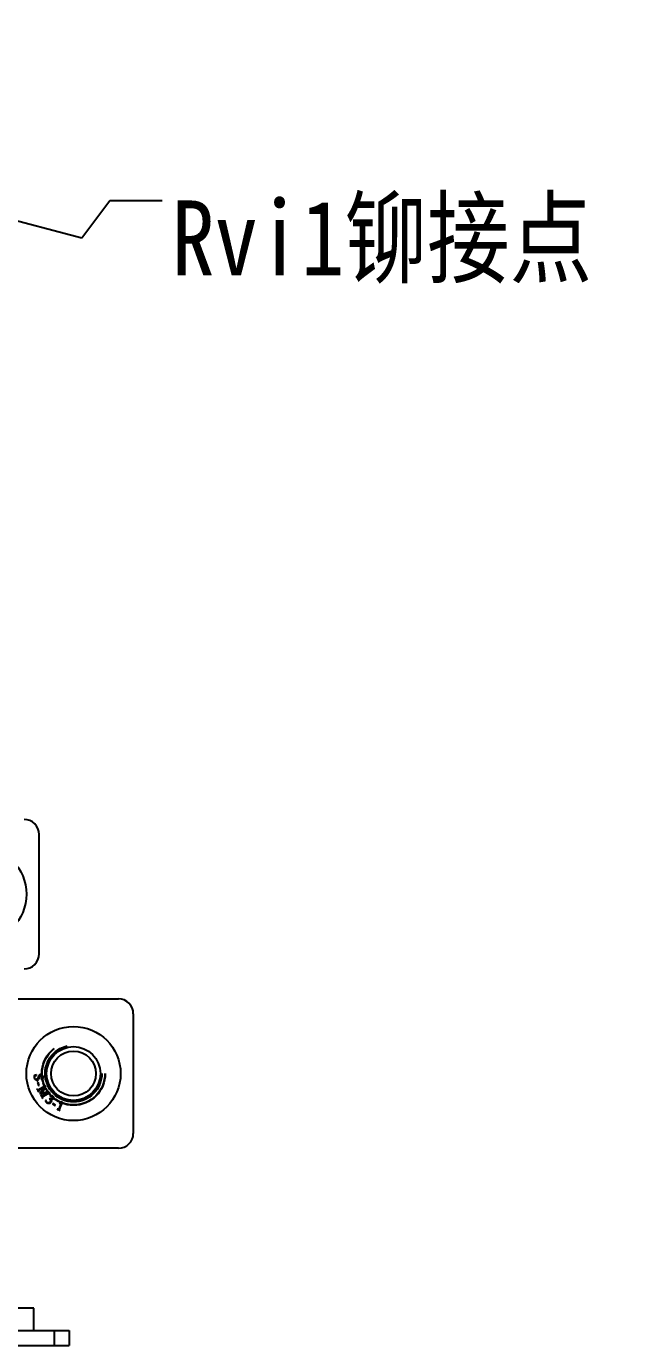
# Model space of a CAD drawing. Header units: millimetres. Extents: x 0 to 8948, y -1340 to 1100.
# Drawn here: x 4638.1 to 4678.2, y -865.5 to -777.3 of the extents above; entities that cross this region are included whole.
import ezdxf

# ---------------------------------------------------------------- set-up
doc = ezdxf.new("R2010")
doc.units = ezdxf.units.MM
doc.header["$LTSCALE"] = 85.25
doc.linetypes.add('HIDDEN', pattern=[0.2, 0.1, -0.1])
doc.layers.get('0').update_dxf_attribs({"linetype": 'CONTINUOUS'})
doc.layers.add('02___PRT_ALL_AXES', color=7, linetype='CONTINUOUS')
doc.layers.add('DEFAULT_2', color=8, linetype='HIDDEN')
doc.styles.get("Standard").update_dxf_attribs({"font": 'txt', "width": 0.85})
doc.dimstyles.get("Standard").update_dxf_attribs({"dimtxt": 2.5, "dimasz": 3.5, "dimexe": 1.5, "dimexo": 1, "dimtad": 1, "dimdsep": 46, "dimtxsty": 'Standard', "dimblk": '_FILLED', "dimblk1": '_FILLED', "dimblk2": '_FILLED', "dimcen": 0.09, "dimadec": 0, "dimazin": 0, "dimtol": 1, "dimtp": 0.01, "dimtm": 0.01, "dimtfac": 1, "dimtofl": 0, "dimtmove": 0, "dimatfit": 3, "dimldrblk": '_FILLED', "dimfxl": 0, "dimtolj": 1, "dimarcsym": 0})

# ---------------------------------------------------------------- blocks, each defined once
blk = doc.blocks.new('_FILLED')
at = {"color": 0, "linetype": 'ByBlock'}
blk.add_solid([(0, 0), (-1, 0.214), (-1, -0.214)], dxfattribs=at)

msp = doc.modelspace()

# ---------------------------------------------------------------- linework, layer by layer
at = {"color": 3, "linetype": 'Continuous'}
for p, q in [((4638.959, -839.329), (4638.959, -831.329)), ((4630.959, -865.529), (4640.959, -865.529))]:
    msp.add_line(p, q, dxfattribs=at)
at = {"color": 7, "linetype": 'Continuous'}
for p, q in [((4636.259, -842.329), (4644.259, -842.329)), ((4645.259, -843.329), (4645.259, -851.329)), ((4638.793, -847.421), (4638.658, -847.426)), ((4638.793, -847.421), (4638.795, -847.434)), ((4638.899, -847.914), (4638.862, -847.925)), ((4638.862, -847.925), (4638.925, -848.131)), ((4638.962, -848.12), (4638.899, -847.914)), ((4638.925, -848.131), (4638.962, -848.12)), ((4639.095, -847.7), (4639.094, -847.688)), ((4639.094, -847.7), (4639.198, -847.692)), ((4639.316, -848.084), (4639.303, -848.092)), ((4639.303, -848.092), (4639.338, -848.168)), ((4638.829, -848.36), (4638.817, -848.367)), ((4638.863, -848.398), (4638.829, -848.36)), ((4638.951, -848.561), (4638.915, -848.485)), ((4639.338, -848.168), (4638.926, -848.416)), ((4638.938, -848.569), (4638.951, -848.561)), ((4638.94, -848.438), (4639.342, -848.196)), ((4639.342, -848.196), (4639.002, -848.683)), ((4639.002, -848.683), (4639.538, -848.598)), ((4639.079, -848.774), (4639.066, -848.781)), ((4639.116, -848.815), (4639.079, -848.774)), ((4639.122, -848.636), (4639.404, -848.231)), ((4639.603, -848.561), (4639.122, -848.636)), ((4639.538, -848.598), (4639.175, -848.817)), ((4639.213, -848.997), (4639.186, -848.922)), ((4639.2, -849.004), (4639.213, -848.997)), ((4639.216, -848.874), (4639.57, -848.661)), ((4639.64, -848.673), (4639.679, -848.715)), ((4639.679, -848.715), (4639.691, -848.707)), ((4639.695, -848.843), (4639.701, -848.86)), ((4639.412, -849.129), (4639.395, -849.136)), ((4639.647, -849.019), (4639.643, -849.038)), ((4639.878, -849.329), (4639.858, -849.363)), ((4639.858, -849.363), (4640.04, -849.477)), ((4640.061, -849.443), (4639.878, -849.329)), ((4640.04, -849.477), (4640.061, -849.443)), ((4640.178, -849.71), (4640.172, -849.723)), ((4640.225, -849.721), (4640.178, -849.71)), ((4640.44, -849.285), (4640.268, -849.7)), ((4640.308, -849.288), (4640.313, -849.308)), ((4640.313, -849.308), (4640.44, -849.285)), ((4640.323, -849.723), (4640.523, -849.241)), ((4640.374, -849.792), (4640.338, -849.769)), ((4640.369, -849.805), (4640.374, -849.792)), ((4640.523, -849.241), (4640.495, -849.23)), ((4644.259, -852.329), (4636.259, -852.329)), ((4638.609, -863.029), (4632.309, -863.029)), ((4638.609, -864.529), (4638.609, -863.029)), ((4630.959, -864.529), (4640.959, -864.529)), ((4639.959, -864.529), (4639.959, -865.529)), ((4640.959, -864.529), (4640.959, -865.529))]:
    msp.add_line(p, q, dxfattribs=at)
for radius in [3.15, 1.8, 1.5]:
    msp.add_circle((4641.259, -847.329), radius, dxfattribs=at)
at = {"color": 3, "linetype": 'Continuous'}
for centre, start, end in [((4637.959, -831.329), 0, 90), ((4637.959, -839.329), 270, 0)]:
    msp.add_arc(centre, 1, start, end, dxfattribs=at)
at = {"color": 7, "linetype": 'Continuous'}
for centre, radius, start, end in [((4644.259, -843.329), 1, 0, 90), ((4640.878, -847.896), 1.438, 207.53662, 211.08982), ((4644.259, -851.329), 1, 270, 0)]:
    msp.add_arc(centre, radius, start, end, dxfattribs=at)
for points in [[(4638.658, -847.426), (4638.635, -847.477), (4638.626, -847.531), (4638.632, -847.59)], [(4638.632, -847.59), (4638.639, -847.653), (4638.66, -847.701), (4638.694, -847.733)], [(4638.659, -847.607), (4638.655, -847.569), (4638.665, -847.534), (4638.69, -847.5)], [(4638.7, -847.693), (4638.676, -847.671), (4638.663, -847.642), (4638.659, -847.607)], [(4638.69, -847.5), (4638.716, -847.466), (4638.75, -847.444), (4638.795, -847.434)], [(4638.694, -847.733), (4638.729, -847.765), (4638.772, -847.778), (4638.823, -847.773)], [(4638.78, -847.722), (4638.75, -847.725), (4638.724, -847.715), (4638.7, -847.693)], [(4638.844, -847.685), (4638.828, -847.706), (4638.806, -847.719), (4638.78, -847.722)], [(4638.823, -847.773), (4638.866, -847.768), (4638.898, -847.751), (4638.918, -847.723)], [(4638.896, -847.581), (4638.877, -847.629), (4638.86, -847.663), (4638.844, -847.685)], [(4638.97, -847.44), (4638.946, -847.468), (4638.921, -847.514), (4638.896, -847.581)], [(4638.918, -847.723), (4638.937, -847.696), (4638.959, -847.651), (4638.983, -847.591)], [(4639.058, -847.394), (4639.023, -847.397), (4638.994, -847.412), (4638.97, -847.44)], [(4638.983, -847.591), (4639.006, -847.532), (4639.024, -847.492), (4639.039, -847.472)], [(4639.039, -847.472), (4639.054, -847.453), (4639.072, -847.442), (4639.092, -847.44)], [(4639.169, -847.432), (4639.137, -847.402), (4639.1, -847.389), (4639.058, -847.394)], [(4639.092, -847.44), (4639.117, -847.438), (4639.14, -847.446), (4639.161, -847.466)], [(4639.198, -847.545), (4639.205, -847.614), (4639.171, -847.661), (4639.094, -847.688)], [(4639.161, -847.466), (4639.182, -847.486), (4639.195, -847.513), (4639.198, -847.545)], [(4639.224, -847.557), (4639.218, -847.504), (4639.199, -847.462), (4639.169, -847.432)], [(4639.198, -847.692), (4639.221, -847.655), (4639.23, -847.609), (4639.224, -847.557)], [(4639.359, -848.161), (4639.334, -848.119), (4639.319, -848.094), (4639.316, -848.084)], [(4638.817, -848.367), (4638.843, -848.407), (4638.864, -848.441), (4638.88, -848.467)], [(4638.896, -848.425), (4638.889, -848.424), (4638.878, -848.415), (4638.863, -848.398)], [(4638.88, -848.467), (4638.901, -848.503), (4638.921, -848.537), (4638.938, -848.569)], [(4638.926, -848.416), (4638.914, -848.423), (4638.903, -848.426), (4638.896, -848.425)], [(4638.915, -848.485), (4638.907, -848.469), (4638.915, -848.453), (4638.94, -848.438)], [(4639.066, -848.781), (4639.093, -848.823), (4639.116, -848.859), (4639.136, -848.891)], [(4639.141, -848.831), (4639.134, -848.831), (4639.126, -848.825), (4639.116, -848.815)], [(4639.136, -848.891), (4639.15, -848.916), (4639.172, -848.953), (4639.2, -849.004)], [(4639.175, -848.817), (4639.159, -848.826), (4639.148, -848.831), (4639.141, -848.831)], [(4639.186, -848.922), (4639.182, -848.912), (4639.182, -848.904), (4639.186, -848.897)], [(4639.186, -848.897), (4639.189, -848.891), (4639.2, -848.883), (4639.216, -848.874)], [(4639.404, -848.231), (4639.395, -848.218), (4639.379, -848.195), (4639.359, -848.161)], [(4639.57, -848.661), (4639.584, -848.652), (4639.597, -848.647), (4639.607, -848.65)], [(4639.607, -848.65), (4639.616, -848.652), (4639.627, -848.659), (4639.64, -848.673)], [(4639.691, -848.707), (4639.677, -848.686), (4639.662, -848.664), (4639.647, -848.639)], [(4639.804, -848.816), (4639.772, -848.814), (4639.736, -848.823), (4639.695, -848.843)], [(4639.856, -848.996), (4639.833, -849.021), (4639.781, -849.029), (4639.699, -849.021)], [(4639.701, -848.86), (4639.728, -848.848), (4639.755, -848.843), (4639.78, -848.846)], [(4639.78, -848.846), (4639.806, -848.85), (4639.829, -848.859), (4639.847, -848.876)], [(4639.894, -848.856), (4639.866, -848.83), (4639.836, -848.818), (4639.804, -848.816)], [(4639.847, -848.876), (4639.865, -848.892), (4639.875, -848.912), (4639.877, -848.934)], [(4639.877, -848.934), (4639.88, -848.957), (4639.873, -848.978), (4639.856, -848.996)], [(4639.938, -848.935), (4639.934, -848.905), (4639.919, -848.879), (4639.894, -848.856)], [(4639.921, -849.006), (4639.937, -848.988), (4639.942, -848.965), (4639.938, -848.935)], [(4639.395, -849.136), (4639.386, -849.146), (4639.386, -849.162), (4639.396, -849.184)], [(4639.396, -849.184), (4639.406, -849.205), (4639.426, -849.231), (4639.457, -849.259)], [(4639.432, -849.136), (4639.426, -849.131), (4639.42, -849.128), (4639.412, -849.129)], [(4639.448, -849.171), (4639.444, -849.154), (4639.439, -849.142), (4639.432, -849.136)], [(4639.486, -849.258), (4639.468, -849.242), (4639.455, -849.213), (4639.448, -849.171)], [(4639.457, -849.259), (4639.505, -849.302), (4639.558, -849.323), (4639.617, -849.321)], [(4639.59, -849.287), (4639.547, -849.292), (4639.513, -849.282), (4639.486, -849.258)], [(4639.701, -849.228), (4639.67, -849.263), (4639.633, -849.282), (4639.59, -849.287)], [(4639.617, -849.321), (4639.674, -849.319), (4639.723, -849.296), (4639.763, -849.252)], [(4639.643, -849.038), (4639.674, -849.039), (4639.698, -849.046), (4639.715, -849.062)], [(4639.699, -849.021), (4639.681, -849.02), (4639.663, -849.019), (4639.647, -849.019)], [(4639.743, -849.138), (4639.74, -849.17), (4639.726, -849.2), (4639.701, -849.228)], [(4639.715, -849.062), (4639.737, -849.081), (4639.746, -849.106), (4639.743, -849.138)], [(4639.755, -849.042), (4639.797, -849.045), (4639.831, -849.045), (4639.858, -849.04)], [(4639.808, -849.142), (4639.807, -849.102), (4639.789, -849.069), (4639.755, -849.042)], [(4639.763, -849.252), (4639.793, -849.218), (4639.808, -849.181), (4639.808, -849.142)], [(4639.858, -849.04), (4639.884, -849.035), (4639.905, -849.023), (4639.921, -849.006)], [(4640.172, -849.723), (4640.201, -849.734), (4640.235, -849.746), (4640.272, -849.762)], [(4640.268, -849.7), (4640.26, -849.718), (4640.245, -849.725), (4640.225, -849.721)], [(4640.272, -849.762), (4640.308, -849.777), (4640.34, -849.791), (4640.369, -849.805)], [(4640.495, -849.23), (4640.419, -849.259), (4640.357, -849.278), (4640.308, -849.288)], [(4640.338, -849.769), (4640.32, -849.757), (4640.315, -849.742), (4640.323, -849.723)]]:
    msp.add_open_spline(points, degree=3, dxfattribs=at)
at = {"layer": '02___PRT_ALL_AXES', "color": 8, "linetype": 'HIDDEN'}
msp.add_circle((4641.259, -847.329), 2.1, dxfattribs=at)
at = {"layer": 'DEFAULT_2', "color": 8, "linetype": 'HIDDEN'}
for centre, radius in [((4634.959, -835.329), 3.15), ((4641.259, -847.329), 2.125), ((4641.259, -847.329), 1.9)]:
    msp.add_circle(centre, radius, dxfattribs=at)

# ---------------------------------------------------------------- texts
at = {"color": 2, "linetype": 'Continuous', "insert": (4647.81, -788.92), "char_height": 5, "width": 44.625, "attachment_point": 1, "line_spacing_factor": 0.9}
msp.add_mtext('Rvi1铆接点', dxfattribs=at)

# ---------------------------------------------------------------- leaders
at = {"color": 2, "linetype": 'Continuous', "annotation_type": 0, "has_hookline": 1, "hookline_direction": 0, "text_width": 30.439}
msp.add_leader([(4588.415, -777.275), (4641.81, -791.42), (4643.685, -788.92), (4647.185, -788.92)], dimstyle='Standard', override={"dimtad": 0}, dxfattribs=at)

doc.saveas('drawing.dxf')
